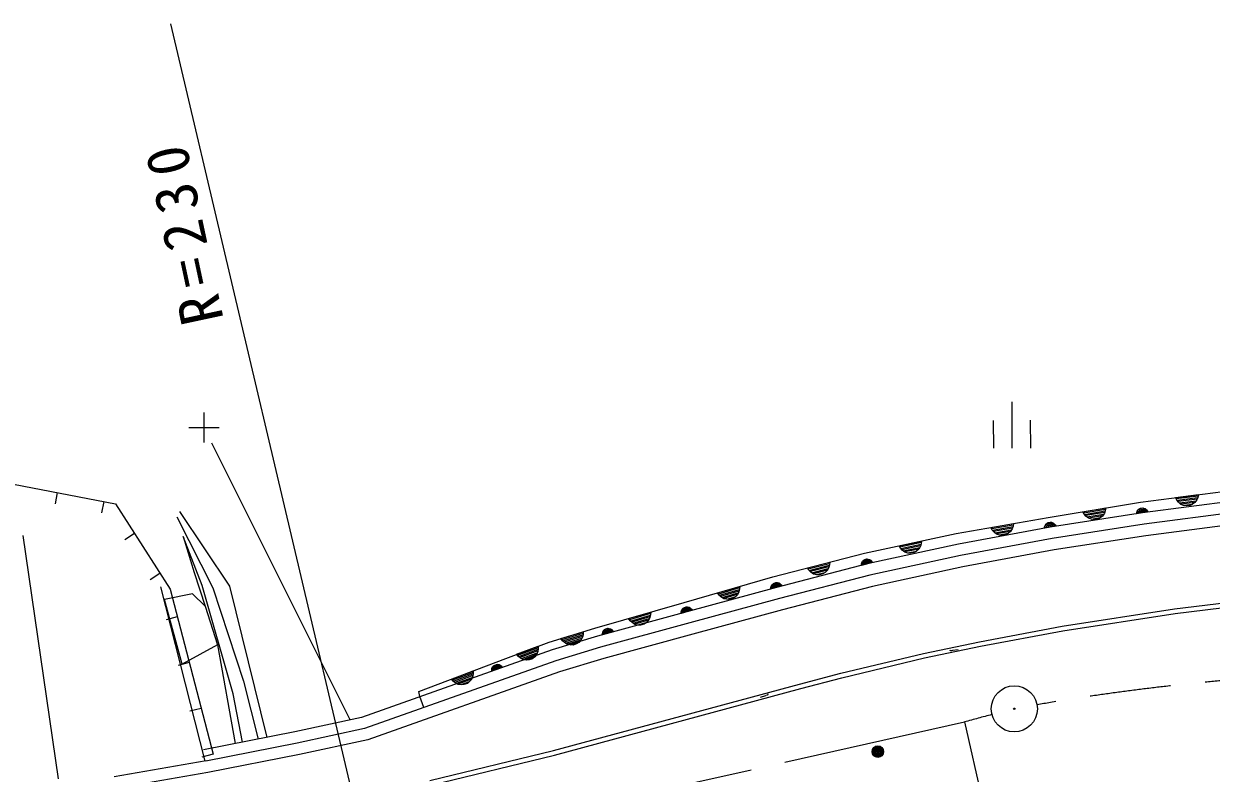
# Model space of a CAD drawing. Units: millimetres, scale not verified. Extents: x 39871 to 677802, y 19935 to 378772.
# Drawn here: x 223924 to 275043, y 276001 to 308286 of the extents above; entities that cross this region are included whole.
import ezdxf

# ---------------------------------------------------------------- set-up
doc = ezdxf.new("R2010")
doc.units = ezdxf.units.MM
doc.header["$LTSCALE"] = 996.768
doc.linetypes.add('CHAIN', pattern=[18.5, 12, -1.5, 3.5, -1.5])
doc.layers.add('S-SUV', color=7, linetype='Continuous', lineweight=13)
doc.styles.add('ＭＳ ゴシック', font='')
doc.styles.get('ＭＳ ゴシック').set_extended_font_data('MS Gothic')

msp = doc.modelspace()

# ---------------------------------------------------------------- linework, layer by layer
at = {"layer": 'S-SUV'}
for p, q in [((238695.2, 272457), (230253.1, 308286)), ((266451.8, 291994.5), (266462.1, 290001)), ((231682.1, 291542.5), (231682.6, 290246.7)), ((231034.5, 290894.3), (232330.3, 290894.8)), ((265658.5, 291198), (265664.6, 290001.9)), ((267253.3, 291206.2), (267259.4, 290010.1)), ((237972.2, 278298.7), (232016.3, 290225.7)), ((223480.8, 288460.5), (227873.9, 287609.4)), ((225369.4, 288094.6), (225274.6, 287605.3)), ((271997.8, 287679.3), (276000, 288198)), ((273504.7, 287874.6), (274493.2, 288002.7)), ((273556.5, 287765.7), (273504.7, 287874.6)), ((274476.5, 287937.7), (273537.4, 287816)), ((273570.1, 287757.4), (274459.8, 287872.7)), ((274430.7, 287806.2), (273617.7, 287700.8)), ((274468.4, 287883.9), (274424, 287780.2)), ((274493.2, 288002.7), (274468.4, 287883.9)), ((227369, 287707.2), (227274.2, 287217.9)), ((227873.9, 287609.4), (230220, 283924.4)), ((268024, 287019.9), (271997.8, 287679.3)), ((269519.2, 287268), (270502.6, 287431.2)), ((270488.2, 287365.6), (269554, 287210.6)), ((269588.8, 287153.3), (270473.8, 287300.1)), ((270482, 287311.6), (270441.4, 287206.3)), ((270502.6, 287431.2), (270482, 287311.6)), ((271835.4, 287239.3), (271856.3, 287291.7)), ((272282.8, 287313.3), (271839.5, 287245)), ((271853.3, 287278.6), (272258.4, 287341.1)), ((271856.3, 287291.7), (271896, 287353.2)), ((272231.5, 287368.4), (271873.1, 287313.2)), ((271896, 287353.2), (271945.6, 287391.2)), ((271897.9, 287348.5), (272195.9, 287394.5)), ((271945.6, 287391.2), (272000.6, 287418.6)), ((272133.3, 287416.3), (271949.8, 287388)), ((272000.6, 287418.6), (272077, 287430.3)), ((272077, 287430.3), (272137.7, 287420.8)), ((276072.9, 287738), (272084.2, 287219.6)), ((272137.7, 287420.8), (272196.4, 287399.6)), ((272196.4, 287399.6), (272252.8, 287352.8)), ((272252.8, 287352.8), (272289.8, 287309.3)), ((272289.8, 287309.3), (272317, 287255.5)), ((273628.3, 287677), (273556.5, 287765.7)), ((273738.7, 287580.8), (273628.3, 287677)), ((273670.1, 287644.8), (274389.3, 287738)), ((273855.2, 287535.6), (273738.7, 287580.8)), ((274338, 287668.5), (273739.9, 287591)), ((273976.1, 287513.5), (273855.2, 287535.6)), ((273864.1, 287544.3), (274232.3, 287592)), ((274129.3, 287533.4), (273976.1, 287513.5)), ((274240.7, 287585.5), (274129.3, 287533.4)), ((274341.7, 287658.9), (274240.7, 287585.5)), ((274424, 287780.2), (274341.7, 287658.9)), ((230515.7, 287039.5), (232066.2, 283981.2)), ((232801, 284055.2), (230643.2, 287271.5)), ((264068.3, 286323), (268024, 287019.9)), ((267927.4, 286731.2), (268223.8, 286786.7)), ((267973.7, 286775.3), (268027.8, 286804.5)), ((268160.5, 286806.5), (267978, 286772.4)), ((268027.8, 286804.5), (268103.7, 286818.7)), ((268103.7, 286818.7), (268164.7, 286811.1)), ((272084.2, 287219.6), (268108.4, 286606.6)), ((268164.7, 286811.1), (268224.1, 286791.8)), ((268224.1, 286791.8), (268282, 286746.9)), ((269574.9, 287161.1), (269519.2, 287268)), ((269649.8, 287075), (269574.9, 287161.1)), ((270447.1, 287232.5), (269638.3, 287098.3)), ((269763.6, 286982.7), (269649.8, 287075)), ((269692.8, 287044.2), (270408.1, 287162.9)), ((269881.6, 286941.7), (269763.6, 286982.7)), ((270359.3, 287091.7), (269764.4, 286993)), ((270003.2, 286924), (269881.6, 286941.7)), ((269890.2, 286950.7), (270256.5, 287011.4)), ((270155.6, 286949.2), (270003.2, 286924)), ((270265.1, 287005.3), (270155.6, 286949.2)), ((270363.4, 287082.2), (270265.1, 287005.3)), ((270441.4, 287206.3), (270363.4, 287082.2)), ((272317, 287255.5), (271824.4, 287179.6)), ((271824.4, 287179.6), (271835.4, 287239.3)), ((271832, 287212.3), (272299.9, 287284.4)), ((276128, 287242.6), (272154.3, 286726.2)), ((228691.6, 286325.2), (228271.1, 286057.5)), ((260110.7, 285477.5), (264068.3, 286323)), ((268108.4, 286606.6), (264157.6, 285867.1)), ((265555.3, 286585), (266537, 286758)), ((265612, 286478.6), (265555.3, 286585)), ((266523.2, 286692.3), (265590.7, 286528)), ((265687.8, 286393.3), (265612, 286478.6)), ((265626, 286471), (266509.5, 286626.6)), ((266483.5, 286558.8), (265676.1, 286416.5)), ((265802.5, 286302.2), (265687.8, 286393.3)), ((265731.1, 286362.9), (266445.2, 286488.8)), ((265920.9, 286262.3), (265802.5, 286302.2)), ((266397.1, 286417), (265803.2, 286312.4)), ((265929.4, 286271.4), (266295.1, 286335.8)), ((266194.9, 286272.6), (266042.7, 286245.8)), ((266303.7, 286329.7), (266194.9, 286272.6)), ((266401.3, 286407.6), (266303.7, 286329.7)), ((266478, 286532.5), (266401.3, 286407.6)), ((266517.6, 286638.1), (266478, 286532.5)), ((266537, 286758), (266517.6, 286638.1)), ((268349.2, 286651.7), (267859.3, 286560)), ((267859.3, 286560), (267868.4, 286620)), ((267865.9, 286592.9), (268331.2, 286680)), ((267868.4, 286620), (267887.6, 286673)), ((268313.3, 286708.3), (267872.4, 286625.8)), ((267885, 286659.9), (268287.9, 286735.3)), ((267887.6, 286673), (267925.3, 286735.9)), ((268260.2, 286761.8), (267903.8, 286695.1)), ((267925.3, 286735.9), (267973.7, 286775.3)), ((272154.3, 286726.2), (268192.3, 286115.3)), ((268282, 286746.9), (268320.3, 286704.6)), ((268320.3, 286704.6), (268349.2, 286651.7)), ((276183.2, 286747.2), (272224.4, 286232.7)), ((223879.9, 286246.9), (225402.3, 275757.3)), ((231603.3, 284094.5), (230787.2, 286197.9)), ((230787.2, 286197.9), (231259.7, 284648.5)), ((264157.6, 285867.1), (260227.7, 285021.2)), ((261602.1, 285796.1), (262576.9, 286004.4)), ((261662.6, 285691.8), (261602.1, 285796.1)), ((262565.5, 285938.3), (261639.5, 285740.4)), ((261676.9, 285684.7), (262554.2, 285872.1)), ((262530.6, 285803.4), (261728.9, 285632.1)), ((262526.1, 285776.9), (262454, 285649.4)), ((262561.8, 285884), (262526.1, 285776.9)), ((262576.9, 286004.4), (262561.8, 285884)), ((268192.3, 286115.3), (264255.9, 285378.4)), ((266042.7, 286245.8), (265920.9, 286262.3)), ((272224.4, 286232.7), (268276.1, 285623.9)), ((256171.4, 284464.5), (260110.7, 285477.5)), ((264255.9, 285378.4), (260343, 284536.2)), ((261741.4, 285609.3), (261662.6, 285691.8)), ((261859.4, 285522.4), (261741.4, 285609.3)), ((261785.8, 285580.5), (262494.9, 285732.1)), ((261979.1, 285486.8), (261859.4, 285522.4)), ((262449.4, 285658.6), (261859.7, 285532.6)), ((262101.4, 285474.7), (261979.1, 285486.8)), ((261987.3, 285496.2), (262350.4, 285573.8)), ((262252.5, 285507), (262101.4, 285474.7)), ((262359.2, 285568), (262252.5, 285507)), ((262454, 285649.4), (262359.2, 285568)), ((268276.1, 285623.9), (264354.2, 284889.8)), ((260227.7, 285021.2), (256335, 284008)), ((257658.3, 284846.9), (258623.7, 285095.1)), ((257723.1, 284745.2), (257658.3, 284846.9)), ((258615.1, 285028.6), (257698, 284792.7)), ((257805.2, 284665.9), (257723.1, 284745.2)), ((257737.6, 284738.6), (258606.5, 284962)), ((258585.8, 284892.4), (257791.8, 284688.2)), ((257850.7, 284639), (258553, 284819.6)), ((258510.6, 284744.4), (257926.6, 284594.2)), ((258515.5, 284735.4), (258424.2, 284650.1)), ((258582.3, 284865.8), (258515.5, 284735.4)), ((258613.6, 284974.2), (258582.3, 284865.8)), ((258623.7, 285095.1), (258613.6, 284974.2)), ((260464.6, 285082.9), (259982.3, 284957.3)), ((259982.3, 284957.3), (259987.1, 285017.8)), ((259986.5, 284990.6), (260444.7, 285109.9)), ((259987.1, 285017.8), (260002.6, 285072.1)), ((260424.8, 285136.9), (259990.7, 285023.9)), ((260000.9, 285058.7), (260397.6, 285162)), ((260002.6, 285072.1), (260035.8, 285137.4)), ((260368.1, 285186.5), (260017.2, 285095.2)), ((260035.8, 285137.4), (260081.3, 285180.1)), ((260038.3, 285132.8), (260330.1, 285208.8)), ((260081.3, 285180.1), (260133.3, 285212.9)), ((260265.6, 285224.2), (260085.9, 285177.4)), ((260133.3, 285212.9), (260208.1, 285232.4)), ((260208.1, 285232.4), (260269.4, 285229.1)), ((260269.4, 285229.1), (260330, 285213.9)), ((260330, 285213.9), (260390.9, 285173.1)), ((260390.9, 285173.1), (260432, 285133.6)), ((260432, 285133.6), (260464.6, 285082.9)), ((264354.2, 284889.8), (260458.2, 284051.2)), ((229785.4, 284607.1), (229365, 284339.4)), ((231259.7, 284648.5), (231728.4, 283202.7)), ((252357, 283363), (256171.4, 284464.5)), ((260343, 284536.2), (256463.2, 283526.4)), ((257926.6, 284583.9), (257805.2, 284665.9)), ((258047.7, 284553.3), (257926.6, 284583.9)), ((258170.5, 284546.3), (258047.7, 284553.3)), ((258055.5, 284563.1), (258415.1, 284655.5)), ((258320.1, 284584.8), (258170.5, 284546.3)), ((258424.2, 284650.1), (258320.1, 284584.8)), ((231736.3, 276523.7), (229830.5, 284037.8)), ((231188.8, 283723.5), (229987, 283485.5)), ((230220, 283924.4), (232077.1, 276825.6)), ((231728.4, 283202.7), (231188.8, 283723.5)), ((232945.5, 279419), (231603.3, 284094.5)), ((232066.2, 283981.2), (233382.5, 279974.2)), ((234399.8, 277548.5), (232801, 284055.2)), ((256335, 284008), (252470.7, 282957.3)), ((253785.4, 283775.5), (254743, 284052)), ((253853.1, 283675.7), (253785.4, 283775.5)), ((254736.3, 283985.3), (253826.6, 283722.5)), ((253867.8, 283669.6), (254729.7, 283918.5)), ((254711.1, 283848.3), (253923.4, 283620.8)), ((253983.8, 283573.4), (254680.5, 283774.6)), ((254708.4, 283821.6), (254645.4, 283689.3)), ((254736.5, 283930.8), (254708.4, 283821.6)), ((254743, 284052), (254736.5, 283930.8)), ((256562.2, 284069.7), (256081.2, 283939)), ((256081.2, 283939), (256085.4, 283999.5)), ((256085.1, 283972.3), (256542, 284096.5)), ((256085.4, 283999.5), (256100.3, 284053.9)), ((256521.8, 284123.3), (256088.9, 284005.6)), ((256098.8, 284040.6), (256494.4, 284148.2)), ((256100.3, 284053.9), (256132.8, 284119.6)), ((256464.5, 284172.3), (256114.7, 284077.2)), ((256132.8, 284119.6), (256177.9, 284162.8)), ((256135.3, 284115.1), (256426.3, 284194.2)), ((256177.9, 284162.8), (256229.5, 284196.2)), ((256361.6, 284208.9), (256182.5, 284160.2)), ((256229.5, 284196.2), (256304, 284216.5)), ((256304, 284216.5), (256365.5, 284213.8)), ((256365.5, 284213.8), (256426.2, 284199.3)), ((256426.2, 284199.3), (256487.5, 284159.2)), ((256487.5, 284159.2), (256529.1, 284120.2)), ((256529.1, 284120.2), (256562.2, 284069.7)), ((260458.2, 284051.2), (256591.3, 283044.7)), ((230737.1, 280700.8), (229987, 283485.5)), ((231728.4, 283202.7), (232257.7, 281525.8)), ((248512.6, 282244.4), (252357, 283363)), ((256463.2, 283526.4), (252601.7, 282476.4)), ((253937.5, 283598.9), (253853.1, 283675.7)), ((254061.3, 283520.6), (253937.5, 283598.9)), ((254640.3, 283698.1), (254060.9, 283530.8)), ((254183.2, 283493.5), (254061.3, 283520.6)), ((254306.1, 283490.1), (254183.2, 283493.5)), ((254190.7, 283503.5), (254547.4, 283606.5)), ((254454.5, 283533), (254306.1, 283490.1)), ((254556.7, 283601.4), (254454.5, 283533)), ((254645.4, 283689.3), (254556.7, 283601.4)), ((273455.6, 283080.4), (277104, 283528.1)), ((273482.9, 282882.9), (277124.8, 283329.8)), ((230530.7, 282736.9), (230048.5, 282610.7)), ((252470.7, 282957.3), (248616.1, 281907.3)), ((249956.3, 282664.4), (250913.3, 282942.9)), ((250906.8, 282876.1), (249997.6, 282611.6)), ((250038.9, 282558.7), (250900.3, 282809.4)), ((250881.8, 282739.1), (250094.6, 282510)), ((250879.2, 282712.4), (250816.5, 282580)), ((250907.1, 282821.7), (250879.2, 282712.4)), ((250913.3, 282942.9), (250907.1, 282821.7)), ((252700.1, 283019.8), (252219.2, 282888.8)), ((252219.2, 282888.8), (252223.4, 282949.3)), ((252223.1, 282922.1), (252679.9, 283046.5)), ((252223.4, 282949.3), (252238.3, 283003.7)), ((252659.7, 283073.3), (252226.9, 282955.4)), ((252236.7, 282990.4), (252632.2, 283098.1)), ((252238.3, 283003.7), (252270.7, 283069.4)), ((252602.4, 283122.3), (252252.6, 283027)), ((252270.7, 283069.4), (252315.8, 283112.7)), ((252273.3, 283064.9), (252564.2, 283144.2)), ((252315.8, 283112.7), (252367.4, 283146.1)), ((252499.5, 283158.8), (252320.4, 283110)), ((252367.4, 283146.1), (252441.9, 283166.4)), ((252441.9, 283166.4), (252503.3, 283163.7)), ((252503.3, 283163.7), (252564.1, 283149.3)), ((252564.1, 283149.3), (252625.4, 283109.2)), ((252625.4, 283109.2), (252667, 283070.1)), ((252667, 283070.1), (252700.1, 283019.8)), ((256591.3, 283044.7), (252732.7, 281995.5)), ((268624.7, 282337.6), (273455.6, 283080.4)), ((268658.4, 282141), (273482.9, 282882.9)), ((246540.2, 281652.8), (248512.6, 282244.4)), ((252601.7, 282476.4), (248754.6, 281428.5)), ((249217.1, 282200.2), (248867.2, 282104.9)), ((248885.4, 282147.3), (248930.4, 282190.5)), ((248887.9, 282142.8), (249178.8, 282222)), ((248930.4, 282190.5), (248982, 282224)), ((249114.1, 282236.7), (248935, 282187.9)), ((248982, 282224), (249056.6, 282244.3)), ((249056.6, 282244.3), (249118, 282241.6)), ((249118, 282241.6), (249178.7, 282227.2)), ((249178.7, 282227.2), (249240, 282187)), ((249240, 282187), (249281.6, 282148)), ((250024.2, 282564.8), (249956.3, 282664.4)), ((250108.8, 282488.2), (250024.2, 282564.8)), ((250232.7, 282410.1), (250108.8, 282488.2)), ((250155.1, 282462.8), (250851.4, 282665.4)), ((250811.3, 282588.8), (250232.3, 282420.3)), ((250354.7, 282383.3), (250232.7, 282410.1)), ((250477.6, 282380.1), (250354.7, 282383.3)), ((250362.2, 282393.3), (250718.7, 282497)), ((250625.9, 282423.3), (250477.6, 282380.1)), ((250727.9, 282491.9), (250625.9, 282423.3)), ((250816.5, 282580), (250727.9, 282491.9)), ((265067.5, 281665), (268624.7, 282337.6)), ((248616.1, 281907.3), (246670.6, 281311.8)), ((247049, 281805.4), (248003.8, 282091.8)), ((247117.8, 281706.3), (247049, 281805.4)), ((247997.8, 282024.9), (247090.8, 281752.9)), ((247203, 281630.4), (247117.8, 281706.3)), ((247132.6, 281700.4), (247991.8, 281958.1)), ((247973.9, 281887.7), (247188.7, 281652.2)), ((247249.5, 281605.4), (247944.1, 281813.7)), ((247904.7, 281736.8), (247327.1, 281563.6)), ((247910, 281728), (247822.1, 281639.2)), ((247971.5, 281861), (247910, 281728)), ((247998.5, 281970.5), (247971.5, 281861)), ((248003.8, 282091.8), (247998.5, 281970.5)), ((249314.7, 282097.6), (248833.9, 281966.6)), ((248833.9, 281966.6), (248838, 282027.2)), ((248837.7, 282000), (249294.5, 282124.4)), ((248838, 282027.2), (248852.9, 282081.6)), ((249274.3, 282151.2), (248841.5, 282033.3)), ((248851.4, 282068.3), (249246.9, 282176)), ((248852.9, 282081.6), (248885.4, 282147.3)), ((252732.7, 281995.5), (248893, 280949.7)), ((249281.6, 282148), (249314.7, 282097.6)), ((265104.5, 281469.1), (268658.4, 282141)), ((232257.7, 281525.8), (230737.1, 280700.8)), ((232257.7, 281525.8), (233026.6, 277281.6)), ((246670.6, 281311.8), (238458, 278404.4)), ((244671, 280949), (246540.2, 281652.8)), ((245139.2, 281125.3), (246072, 281476.5)), ((246070.7, 281409.4), (245184.5, 281075.8)), ((245229.7, 281026.2), (246069.3, 281342.3)), ((246056.3, 281270.9), (245289, 280982)), ((245352.9, 280939.5), (246031.6, 281195)), ((246055.7, 281244), (246003.4, 281107.2)), ((246075.1, 281355.2), (246055.7, 281244)), ((246072, 281476.5), (246075.1, 281355.2)), ((248754.6, 281428.5), (246826.8, 280838.4)), ((247327.6, 281553.3), (247203, 281630.4)), ((247449.8, 281527.5), (247327.6, 281553.3)), ((247572.7, 281525.4), (247449.8, 281527.5)), ((247457.2, 281537.6), (247812.8, 281644.2)), ((247720.7, 281569.8), (247572.7, 281525.4)), ((247822.1, 281639.2), (247720.7, 281569.8)), ((259092.4, 280312.6), (262658.6, 281161.9)), ((262658.6, 281161.9), (265067.5, 281665)), ((262699.4, 280966.7), (265104.5, 281469.1)), ((263810, 281288.8), (263799.7, 281306)), ((263826.1, 281277.2), (263810, 281288.8)), ((263845.1, 281272.9), (263826.1, 281277.2)), ((263855.1, 281273.6), (263845.1, 281272.9)), ((263904.2, 281282.1), (263855.1, 281273.6)), ((264149.7, 281324.6), (263904.2, 281282.1)), ((231046.2, 280766.4), (230564, 280640.3)), ((246826.8, 280838.4), (238594.7, 277924.2)), ((240926.7, 279526), (244671, 280949)), ((244434.3, 280657.5), (244092.3, 280537.3)), ((244110.2, 280576.6), (244394.6, 280676.6)), ((244149.1, 280627.2), (244198.2, 280664.3)), ((244329, 280686.5), (244153.9, 280625)), ((244198.2, 280664.3), (244271.1, 280689.9)), ((244271.1, 280689.9), (244332.5, 280691.7)), ((244332.5, 280691.7), (244394.1, 280681.7)), ((244394.1, 280681.7), (244458.2, 280646.1)), ((244458.2, 280646.1), (244502.5, 280610.2)), ((245214.6, 281031.2), (245139.2, 281125.3)), ((245304.8, 280961.3), (245214.6, 281031.2)), ((245434.4, 280892.9), (245304.8, 280961.3)), ((245997.6, 281115.6), (245433.2, 280903.1)), ((245558.1, 280875.6), (245434.4, 280892.9)), ((245680.8, 280881.9), (245558.1, 280875.6)), ((245564.7, 280886.1), (245912.2, 281016.9)), ((245825.4, 280936.3), (245680.8, 280881.9)), ((245921.9, 281012.6), (245825.4, 280936.3)), ((246003.4, 281107.2), (245921.9, 281012.6)), ((248893, 280949.7), (246983, 280365)), ((259138.6, 280118.6), (262699.4, 280966.7)), ((246983, 280365), (238731.4, 277443.9)), ((242333, 280060.4), (243264.7, 280414.6)), ((243263.6, 280347.5), (242378.4, 280011.1)), ((242423.8, 279961.7), (243262.4, 280280.4)), ((243249.6, 280208.9), (242483.2, 279917.6)), ((243249.1, 280182), (243197.3, 280045)), ((243268.2, 280293.2), (243249.1, 280182)), ((243264.7, 280414.6), (243268.2, 280293.2)), ((244068.8, 280457.7), (244079.7, 280513)), ((244069, 280397), (244068.8, 280457.7)), ((244539.1, 280562.3), (244069, 280397)), ((244070.4, 280430.5), (244517, 280587.6)), ((244495, 280612.8), (244071.8, 280464)), ((244079.1, 280499.6), (244465.8, 280635.6)), ((244079.7, 280513), (244107.3, 280580.9)), ((244107.3, 280580.9), (244149.1, 280627.2)), ((244502.5, 280610.2), (244539.1, 280562.3)), ((257319.7, 279842), (259092.4, 280312.6)), ((233382.5, 279974.2), (234016.3, 277474)), ((242408.7, 279966.6), (242333, 280060.4)), ((242499.1, 279897), (242408.7, 279966.6)), ((242628.9, 279829), (242499.1, 279897)), ((242547.3, 279875.3), (243225.2, 280132.9)), ((243191.4, 280053.4), (242627.7, 279839.2)), ((242752.6, 279812), (242628.9, 279829)), ((242875.4, 279818.7), (242752.6, 279812)), ((242759.3, 279822.6), (243106.4, 279954.5)), ((243019.8, 279873.6), (242875.4, 279818.7)), ((243116, 279950.2), (243019.8, 279873.6)), ((243197.3, 280045), (243116, 279950.2)), ((246724, 276976.7), (257319.7, 279842)), ((246773.5, 276783.6), (257370.8, 279649.3)), ((257370.8, 279649.3), (259138.6, 280118.6)), ((233342.6, 277343.1), (232945.5, 279419)), ((240979.9, 279310.8), (240926.7, 279526)), ((240979.9, 279310.8), (240926.7, 279526)), ((241153.5, 278837.7), (240979.9, 279310.8)), ((255632.2, 279284.9), (255873.2, 279348.4)), ((255921.4, 279361.2), (255873.2, 279348.4)), ((255937.5, 279368.5), (255921.4, 279361.2)), ((255945.2, 279375.2), (255937.5, 279368.5)), ((255955.2, 279391.2), (255945.2, 279375.2)), ((255957.9, 279402.2), (255955.2, 279391.2)), ((255956.8, 279422.1), (255957.9, 279402.2)), ((231561.7, 278796), (231079.5, 278669.9)), ((238458, 278404.4), (235591, 277780.1)), ((264422.1, 278211.3), (273124.3, 239501.6)), ((235591, 277780.1), (231665.1, 277017)), ((238594.7, 277924.2), (235691.6, 277291.9)), ((235691.6, 277291.9), (231760.2, 276527.8)), ((238731.4, 277443.9), (235792.1, 276803.7)), ((232077.1, 276825.6), (231595, 276699.4)), ((235792.1, 276803.7), (231855.2, 276038.5)), ((241399.3, 275687.6), (246724, 276976.7)), ((241446.2, 275493.9), (246773.5, 276783.6)), ((231770, 276529.6), (227813.7, 275842.6)), ((231855.2, 276038.5), (227892.3, 275350.4))]:
    msp.add_line(p, q, dxfattribs=at)
at = {"layer": 'S-SUV', "linetype": 'CHAIN'}
msp.add_line((238695.2, 272457), (264422.1, 278211.3), dxfattribs=at)
at = {"layer": 'S-SUV'}
for centre, radius in [((266564.8, 278777.1), 991.8), ((266564.8, 278777.1), 29.9), ((260690.6, 276931.4), 249.2), ((260690.6, 276931.4), 218), ((260690.6, 276931.4), 186.9), ((260690.6, 276931.4), 155.8), ((260690.6, 276931.4), 124.6), ((260690.6, 276931.4), 93.5), ((260690.7, 276932.6), 62.3), ((260690.6, 276931.4), 31.1)]:
    msp.add_circle(centre, radius, dxfattribs=at)
at = {"layer": 'S-SUV', "linetype": 'CHAIN'}
for centre, start, end in [((284437.5, 180744.3), 78.08466, 99.75934), ((290932.4, 182153.6), 104.72733, 105.42862)]:
    msp.add_arc(centre, 99648.8, start, end, dxfattribs=at)

# ---------------------------------------------------------------- texts
at = {"layer": 'S-SUV', "insert": (232564.9, 295556.3), "char_height": 1827, "attachment_point": 7, "rotation": 102.1, "style": 'ＭＳ ゴシック'}
msp.add_mtext('\\T1.32;R=230', dxfattribs=at)

doc.saveas('drawing.dxf')
